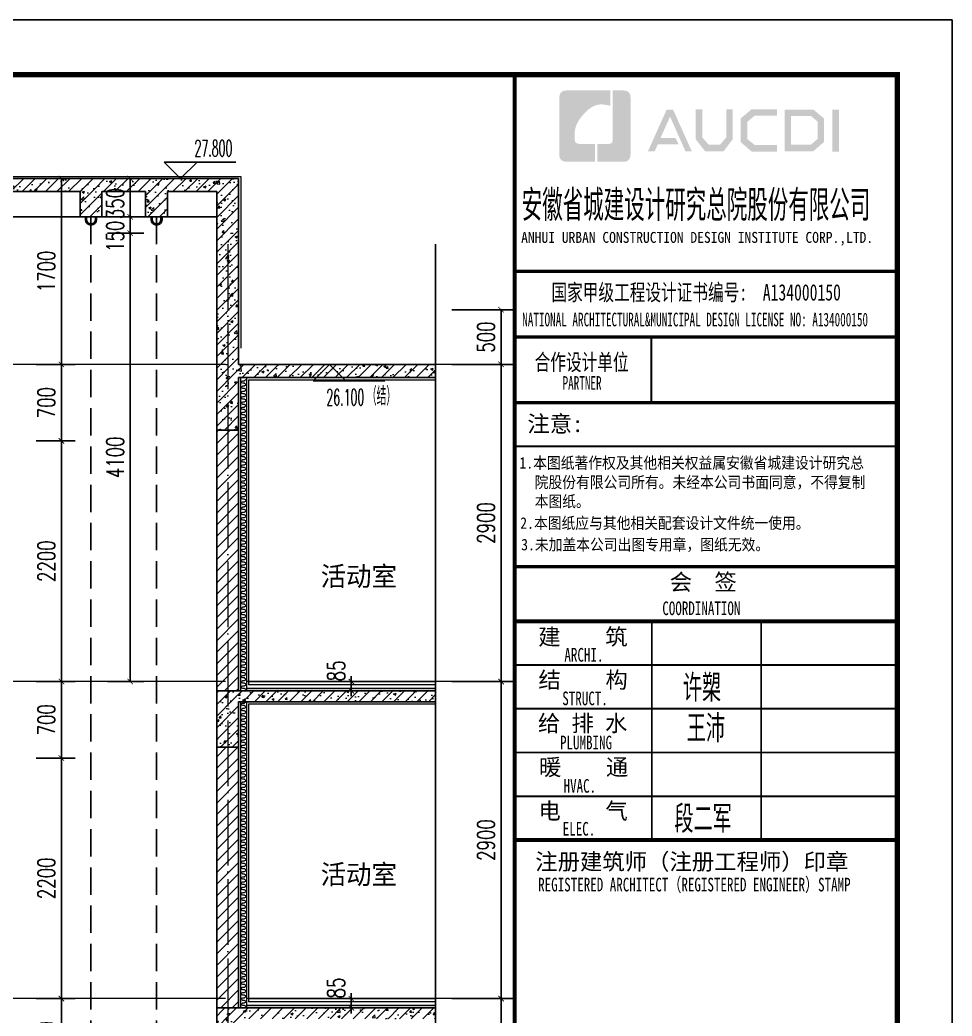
# Model space of a CAD drawing. Extents: x -812054 to 22247, y -644080 to 1003627.
# Drawn here: x -126151 to -117626, y -175581 to -166470 of the extents above; entities that cross this region are included whole.
import ezdxf

# ---------------------------------------------------------------- set-up
doc = ezdxf.new("R2010")
doc.units = 0
doc.header["$LTSCALE"] = 1000
doc.linetypes.add('DASH', pattern=[0.35, 0.25, -0.1])
doc.linetypes.add('DOTE', pattern=[2.42, 2, -0.2, 0.02, -0.2])
doc.layers.get('0').update_dxf_attribs({"linetype": 'CONTINUOUS'})
doc.layers.get('DEFPOINTS').update_dxf_attribs({"linetype": 'CONTINUOUS'})
for name, color, linetype in [('-TK', 7, 'CONTINUOUS'), ('DIM_ELEV', 3, 'CONTINUOUS'), ('DIM_SYMB', 3, 'CONTINUOUS'), ('PUB_DIM', 3, 'CONTINUOUS'), ('PUB_TEXT', 2, 'CONTINUOUS'), ('WALL', 5, 'CONTINUOUS'), ('图签文字', 4, 'CONTINUOUS'), ('看线', 251, 'CONTINUOUS'), ('立面-看线', 251, 'CONTINUOUS'), ('设备', 253, 'CONTINUOUS')]:
    doc.layers.add(name, color=color, linetype=linetype)
for name, color, linetype, lineweight in [('DOTE', 19, 'DOTE', 9), ('PUB_HATCH', 8, 'CONTINUOUS', 9), ('内粉刷', 37, 'CONTINUOUS', 9), ('图框', 9, 'CONTINUOUS', 18), ('填充', 251, 'CONTINUOUS', 5)]:
    doc.layers.add(name, color=color, linetype=linetype, lineweight=lineweight)
doc.styles.add('_TCH_DIM', font='SIMPLEX.shx', dxfattribs={"width": 0.7, "bigfont": 'GBCBIG.shx'})
doc.styles.add('_TCH_DIM_T3', font='SIMPLEX', dxfattribs={"width": 0.705882, "bigfont": 'GBCBIG'})
doc.styles.add('HT', font='simhei.ttf')
doc.styles.add('建筑图签-1', font='simhei.ttf', dxfattribs={"width": 0.7})
doc.styles.add('建筑图签-2', font='TXT.shx', dxfattribs={"width": 0.5, "bigfont": 'HZTXT.shx'})
doc.dimstyles.new('_TCH_ARCH&&50', dxfattribs={"dimtxt": 157.5, "dimasz": 50, "dimexe": 125, "dimexo": 150, "dimgap": 58.75, "dimtad": 1, "dimdec": 0, "dimzin": 0, "dimdsep": 46, "dimtxsty": '_TCH_DIM_T3', "dimblk": 'ARCHTICK', "dimcen": 0.09, "dimclrt": 7, "dimazin": 0, "dimtfac": 1, "dimtdec": 0, "dimtix": 1, "dimtmove": 2, "dimatfit": 3, "dimldrblk": 'ARCHTICK', "dimfxl": 1, "dimtolj": 1, "dimtzin": 0, "dimarcsym": 0})
pattern_1 = [(45, (0, 0), (-53.0330086, 53.0330086), []), (50, (0, 0), (215.178055, -18.82564), [22.5, -247.5]), (355, (0, 0), (-41.6254, 225.65764), [18, -198]), (100.4514, (17.93, -1.57), (173.552815, 206.831863), [19.122057, -210.342634]), (46.1842, (0, 60), (320.172315, -49.655704), [33.75, -371.25]), (96.6356, (26.68, 55.86), (280.39881, 292.23536), [28.68309, -315.5139]), (351.1842, (0, 60), (280.39858, 292.23558), [27, -297]), (21, (30, 45), (179.072116, -120.785667), [22.5, -247.5]), (326, (30, 45), (72.9946, 217.545014), [18, -198]), (71.4514, (44.92, 34.93), (252.06679, 96.75915), [19.122057, -210.342634]), (37.5, (0, 0), (3.6479566, 99.868156), [0, -195.6, 0, -201, 0, -198.75]), (7.5, (0, 0), (78.920861, 118.323514), [0, -114.6, 0, -191.1, 0, -75.75]), (327.5, (-66.9, 0), (160.146731, -6.7664615), [0, -75, 0, -234, 0, -310.5]), (317.5, (-96.9, 0), (174.95585, 30.031495), [0, -97.5, 0, -155.4, 0, -220.5])]
pattern_2 = [(45, (-275314.47, -94538.53), (-53.03303, 53.03303), [])]
pattern_3 = [(45, (-275314.47, -94592.38), (-53.03301, 53.03301), []), (50, (-275314.47, -94592.38), (215.17805, -18.82564), [22.5, -247.5]), (355, (-275314.47, -94592.38), (-41.6254, 225.65764), [18, -198]), (100.4514, (-275296.54, -94593.95), (173.55281, 206.83186), [19.12206, -210.34263]), (46.1842, (-275314.47, -94532.38), (320.1723, -49.6557), [33.75, -371.25]), (96.6356, (-275287.8, -94536.52), (280.3988, 292.23536), [28.6831, -315.5139]), (351.1842, (-275314.47, -94532.38), (280.3986, 292.2356), [27, -297]), (21, (-275284.47, -94547.38), (179.07212, -120.78567), [22.5, -247.5]), (326, (-275284.47, -94547.38), (72.9946, 217.545), [18, -198]), (71.4514, (-275269.55, -94557.45), (252.0668, 96.75915), [19.12206, -210.34263]), (37.5, (-275314.47, -94592.38), (3.647957, 99.868156), [0, -195.6, 0, -201, 0, -198.75]), (7.5, (-275314.47, -94592.38), (78.92086, 118.323514), [0, -114.6, 0, -191.1, 0, -75.75]), (327.5, (-275381.37, -94592.38), (160.14673, -6.76646), [0, -75, 0, -234, 0, -310.5]), (317.5, (-275411.37, -94592.38), (174.95585, 30.0315), [0, -97.5, 0, -155.4, 0, -220.5])]

# ---------------------------------------------------------------- blocks, each defined once
blk = doc.blocks.new('院标1')
h = blk.add_hatch(color=150)
h.dxf.hatch_style = 1
h.set_gradient(color1=(33, 113, 253), color2=(33, 113, 253), tint=1, name='INVCURVED')
edge = h.paths.add_edge_path()
edge.add_spline(control_points=[(116373, 648379), (116379, 648379), (116382, 648379), (116391, 648379), (116391, 648379), (116391, 648379), (116616, 648379), (116616, 648379), (116616, 648379), (116616, 648379), (116616, 648054), (116616, 648054), (116616, 648054), (116616, 648054), (116108, 648054), (116108, 648054), (116108, 648054), (116028, 648054), (115963, 648111), (115963, 648199), (115963, 648199), (115963, 648199), (115963, 649215), (115963, 649215), (115963, 649215), (115963, 649295), (116018, 649360), (116108, 649360), (116108, 649360), (116108, 649360), (116897, 649360), (116897, 649360), (116897, 649360), (116897, 649360), (116897, 649080), (116897, 649080), (116897, 649080), (116897, 649080), (116566, 649140), (116356, 648859), (116356, 648859), (116245, 648719), (116240, 648545), (116247, 648466), (116247, 648466), (116254, 648386), (116247, 648466), (116247, 648466), (116247, 648466), (116247, 648466), (116258, 648374), (116373, 648379)], knot_values=[0, 0, 0, 0, 0.071429, 0.071429, 0.071429, 0.107143, 0.142857, 0.142857, 0.142857, 0.178571, 0.214286, 0.214286, 0.214286, 0.25, 0.285714, 0.285714, 0.285714, 0.321429, 0.357143, 0.357143, 0.357143, 0.392857, 0.428571, 0.428571, 0.428571, 0.464286, 0.5, 0.5, 0.5, 0.535714, 0.571429, 0.571429, 0.571429, 0.607143, 0.642857, 0.642857, 0.642857, 0.678571, 0.714286, 0.714286, 0.714286, 0.75, 0.785714, 0.785714, 0.785714, 0.821429, 0.857143, 0.857143, 0.857143, 0.928571, 1, 1, 1, 1], degree=3, periodic=0)
h = blk.add_hatch(color=150)
h.dxf.hatch_style = 1
h.set_gradient(color1=(33, 113, 253), color2=(33, 113, 253), tint=1, name='INVCURVED')
edge = h.paths.add_edge_path()
edge.add_spline(control_points=[(117268, 649215), (117268, 649215), (117268, 648199), (117268, 648199), (117268, 648199), (117268, 648114), (117212, 648054), (117123, 648054), (117123, 648054), (117123, 648054), (116663, 648054), (116663, 648054), (116663, 648054), (116663, 648054), (116663, 648379), (116663, 648379), (116663, 648379), (116663, 648379), (116865, 648379), (116865, 648379), (116865, 648379), (116907, 648379), (116941, 648413), (116941, 648455), (116941, 648455), (116941, 648455), (116941, 649360), (116941, 649360), (116941, 649360), (116941, 649360), (117123, 649360), (117123, 649360), (117123, 649360), (117204, 649360), (117268, 649306), (117268, 649215)], knot_values=[0, 0, 0, 0, 0.1, 0.1, 0.1, 0.15, 0.2, 0.2, 0.2, 0.25, 0.3, 0.3, 0.3, 0.35, 0.4, 0.4, 0.4, 0.45, 0.5, 0.5, 0.5, 0.55, 0.6, 0.6, 0.6, 0.65, 0.7, 0.7, 0.7, 0.75, 0.8, 0.8, 0.8, 0.9, 1, 1, 1, 1], degree=3, periodic=0)
blk = doc.blocks.new('A1')
at = {"layer": '图框'}
h = blk.add_hatch(color=256, dxfattribs=at)
h.paths.add_polyline_path([(81908, 57758), (82034, 57758), (82034, 56988), (81908, 56988)])
h.paths.add_polyline_path([(81156, 57642), (81156, 57116), (81516, 57116), (81640, 57223), (81640, 57541), (81520, 57642)], flags=16)
h.paths.add_polyline_path([(81038, 57760), (81038, 56998), (81560, 56998), (81759, 57168), (81759, 57596), (81563, 57760)])
h.paths.add_polyline_path([(80895, 57764), (80895, 57648), (80488, 57648), (80355, 57537), (80355, 57218), (80488, 57115), (80897, 57115), (80897, 56993), (80433, 56993), (80231, 57168), (80231, 57596), (80429, 57764)])
h.paths.add_polyline_path([(79412, 57762), (79532, 57762), (79532, 57251), (79646, 57120), (79857, 57120), (79971, 57251), (79971, 57762), (80085, 57762), (80085, 57214), (79921, 56997), (79583, 56997), (79412, 57216)])
h.paths.add_polyline_path([(78880, 57760), (78997, 57760), (79339, 56996), (79223, 56996), (78942, 57630), (78767, 57242), (79038, 57242), (79099, 57127), (78718, 57127), (78659, 56994), (78536, 56994)])
blk.add_lwpolyline([(0, 59400), (0, 0), (84100, 0), (84100, 59400)], close=True)
at = {"const_width": 100}
blk.add_lwpolyline([(2500, 58400), (2500, 1000), (83100, 1000), (83100, 58400)], close=True, dxfattribs=at)
at = {"layer": '图框'}
for p, q in [((76100, 54800), (83100, 54800)), ((76100, 54800), (83100, 54800)), ((76100, 53600), (83100, 53600))]:
    blk.add_line(p, q, dxfattribs=at)
for points, const_width in [([(76100, 1000), (76100, 58400)], 70), ([(76100, 54800), (83100, 54800)], 60), ([(76100, 53600), (83100, 53600)], 60), ([(76100, 53600), (83100, 53600)], 60), ([(78600, 53600), (78600, 52400)], 35), ([(76100, 52400), (83100, 52400)], 60), ([(76100, 52400), (83100, 52400)], 60), ([(76100, 51599), (83100, 51599)], 35), ([(76108, 49400), (83108, 49400)], 60), ([(76108, 48400), (83108, 48400)], 70), ([(76108, 48400), (83108, 48400)], 70), ([(78608, 48400), (78608, 44400)], 35), ([(80608, 48400), (80608, 44400)], 35), ([(76108, 47600), (83108, 47600)], 35), ([(76108, 46800), (83108, 46800)], 35), ([(76108, 46000), (83108, 46000)], 35), ([(76108, 45200), (83108, 45200)], 35), ([(76108, 44400), (83108, 44400)], 70)]:
    blk.add_lwpolyline(points, dxfattribs=dict(at, const_width=const_width))
blk.add_blockref('院标1', (-39049, -591249))
for s, height, style, width, p in [('ANHUI URBAN CONSTRUCTION DESIGN INSTITUTE CORP.,LTD.', 200, '建筑图签-1', 0.91, (76218, 55322)), ('NATIONAL ARCHITECTURAL&MUNICIPAL DESIGN LICENSE NO: A134000150', 250, '建筑图签-1', 0.6, (76237, 53795)), ('PARTNER', 250, '建筑图签-1', 0.6, (76975, 52634)), ('1.本图纸著作权及其他相关权益属安徽省城建设计研究总', 210, 'HT', 0.88, (76186, 51193)), ('院股份有限公司所有。未经本公司书面同意，不得复制', 210, 'HT', 0.88, (76465, 50839)), ('本图纸。', 210, 'HT', 0.88, (76465, 50489)), (' 2.本图纸应与其他相关配套设计文件统一使用。 ', 210, 'HT', 0.88, (76075, 50092)), ('3.未加盖本公司出图专用章，图纸无效。', 210, 'HT', 0.88, (76218, 49698)), ('COORDINATION', 250, '建筑图签-1', 0.7, (78800, 48513)), ('ARCHI.', 250, '建筑图签-1', 0.7, (77009, 47662)), ('STRUCT.', 250, '建筑图签-1', 0.7, (76970, 46865)), ('PLUMBING', 250, '建筑图签-1', 0.7, (76929, 46058)), ('HVAC.', 250, '建筑图签-1', 0.7, (76994, 45265)), ('ELEC.', 250, '建筑图签-1', 0.7, (76978, 44480)), ('REGISTERED ARCHITECT（REGISTERED ENGINEER）STAMP', 250, '建筑图签-1', 0.7, (76529, 43459))]:
    blk.add_text(s, height=height, dxfattribs=dict(at, style=style, width=width)).set_placement(p)
at = {"layer": '图签文字', "color": 7, "style": '建筑图签-1'}
for s, height, width, p in [('安徽省城建设计研究总院股份有限公司', 500, 0.55, (76228, 55777)), ('国家甲级工程设计证书编号:  A134000150', 300, 0.7, (76772, 54267)), ('合作设计单位', 300, 0.7, (76465, 52990))]:
    blk.add_text(s, height=height, dxfattribs=dict(at, width=width)).set_placement(p)
for s, p in [('注意:', (76331, 51863)), ('会  签', (78935, 48968)), ('建    筑', (76530, 47967)), ('结    构', (76534, 47179)), ('给 排 水', (76525, 46385)), ('暖    通', (76543, 45582)), ('电    气', (76533, 44782)), ('注册建筑师（注册工程师）印章', (76475, 43854))]:
    blk.add_text(s, height=300, dxfattribs=at).set_placement(p)
at = {"layer": '图签文字', "color": 1, "style": '建筑图签-2', "width": 0.7}
for s, p in [('许槊', (79175, 46928)), ('王沛', (79246, 46187)), ('段二军', (79021, 44532))]:
    blk.add_text(s, height=500, dxfattribs=at).set_placement(p)
blk = doc.blocks.new('$LinePat$保温层')
at = {"color": 0}
for p, q in [((24, -24), (24, -56)), ((72, -56), (72, -24))]:
    blk.add_line(p, q, dxfattribs=at)
for centre, start, end in [((96, -24), 90, 180), ((0, -24), 0, 90), ((48, -56), 180, 0)]:
    blk.add_arc(centre, 24, start, end, dxfattribs=at)
blk = doc.blocks.new('BFGBFBCBVFB')
at = {"layer": 'PUB_HATCH'}
h = blk.add_hatch(dxfattribs=at)
h.set_pattern_fill('钢筋混凝土', color=256, scale=30, style=0)
h.set_pattern_definition(pattern_1)
h.paths.add_polyline_path([(898272.4, 25995), (896272.3, 25995), (896472.3, 25895), (898272.4, 25895)])
h = blk.add_hatch(dxfattribs=at)
h.set_pattern_fill('钢筋混凝土', color=256, scale=30, style=0)
h.set_pattern_definition(pattern_1)
h.paths.add_polyline_path([(896472.3, 25895), (896272.3, 25995), (896272.3, 25480), (896472.3, 25480)])
at = {"layer": '立面-看线'}
h = blk.add_hatch(dxfattribs=at)
h.set_pattern_fill('HONEY', color=256, scale=7)
h.set_pattern_definition([(0, (93631.251, -359366.987), (16.66875, 9.623705), [11.1125, -22.225]), (120, (93631.251, -359366.987), (-16.66874801, 9.62370845), [11.1125, -22.225]), (60, (93631.251, -359366.987), (1.99e-06, 19.24741345), [-22.225, 11.1125])])
h.paths.add_polyline_path([(896543.3, 26020), (896543.3, 25995), (898272.4, 25995), (898272.4, 26020)])
at = {"layer": 'PUB_HATCH', "color": 215, "true_color": 0xa953a0}
blk.add_line((896543.3, 26020), (898272.4, 26020), dxfattribs=at)
at = {"layer": 'WALL'}
for p, q in [((898272.4, 25995), (896272.3, 25995)), ((896272.3, 25995), (896272.3, 25480)), ((898272.4, 25895), (898272.4, 25995))]:
    blk.add_line(p, q, dxfattribs=at)
at = {"layer": '内粉刷'}
blk.add_lwpolyline([(898272.4, 26050), (896563.3, 26050)], dxfattribs=at)
at = {"layer": '看线', "color": 32}
blk.add_line((896563.3, 26080), (898272.4, 26080), dxfattribs=at)
blk = doc.blocks.new('_ArchTick')
at = {"color": 0, "linetype": 'ByBlock', "const_width": 0.15}
blk.add_lwpolyline([(-0.5, -0.5), (0.5, 0.5)], dxfattribs=at)
blk = doc.blocks.new('*D1157')
at = {"layer": 'DEFPOINTS', "color": 0, "transparency": 16777216}
for p in [(-123478.8, -172520.8), (-123120.4, -172520.8), (-123478.8, -172605.8)]:
    blk.add_point(p, dxfattribs=at)
at = {"layer": 'PUB_DIM', "color": 0, "lineweight": -2, "transparency": 16777216}
for p, q in [((-123328.8, -172520.8), (-122995.4, -172520.8)), ((-123120.4, -172520.8), (-123120.4, -172470.8)), ((-123120.4, -172605.8), (-123120.4, -172520.8)), ((-123328.8, -172605.8), (-122995.4, -172605.8)), ((-123120.4, -172605.8), (-123120.4, -172655.8))]:
    blk.add_line(p, q, dxfattribs=at)
at = {"layer": 'PUB_DIM', "color": 0, "lineweight": -2, "transparency": 16777216, "xscale": 50, "yscale": 50, "zscale": 50}
for p, rotation in [((-123120.4, -172520.8), 270), ((-123120.4, -172605.8), 90)]:
    blk.add_blockref('_ArchTick', p, dxfattribs=dict(at, rotation=rotation))
at = {"layer": 'PUB_DIM', "color": 7, "transparency": 16777216, "insert": (-123257.9, -172424.1), "char_height": 157.5, "attachment_point": 5, "rotation": 90, "style": '_TCH_DIM_T3'}
blk.add_mtext('\\A1;85', dxfattribs=at)
blk = doc.blocks.new('*D1159')
at = {"layer": 'DEFPOINTS', "color": 0, "transparency": 16777216}
for p in [(-123478.8, -175420.8), (-123120.4, -175420.8), (-123478.8, -175505.8)]:
    blk.add_point(p, dxfattribs=at)
at = {"layer": 'PUB_DIM', "color": 0, "lineweight": -2, "transparency": 16777216}
for p, q in [((-123120.4, -175420.8), (-123120.4, -175370.8)), ((-123328.8, -175420.8), (-122995.4, -175420.8)), ((-123120.4, -175505.8), (-123120.4, -175420.8)), ((-123328.8, -175505.8), (-122995.4, -175505.8)), ((-123120.4, -175505.8), (-123120.4, -175555.8))]:
    blk.add_line(p, q, dxfattribs=at)
at = {"layer": 'PUB_DIM', "color": 0, "lineweight": -2, "transparency": 16777216, "xscale": 50, "yscale": 50, "zscale": 50}
for p, rotation in [((-123120.4, -175420.8), 270), ((-123120.4, -175505.8), 90)]:
    blk.add_blockref('_ArchTick', p, dxfattribs=dict(at, rotation=rotation))
at = {"layer": 'PUB_DIM', "color": 7, "transparency": 16777216, "insert": (-123257.9, -175324.1), "char_height": 157.5, "attachment_point": 5, "rotation": 90, "style": '_TCH_DIM_T3'}
blk.add_mtext('\\A1;85', dxfattribs=at)
blk = doc.blocks.new('*D1180')
at = {"layer": 'DEFPOINTS', "color": 0, "transparency": 16777216}
for p in [(-126151.1, -175420.8), (-125771.6, -175420.8), (-126151.1, -176120.8)]:
    blk.add_point(p, dxfattribs=at)
at = {"layer": 'PUB_DIM', "color": 0, "lineweight": -2, "transparency": 16777216}
for p, q in [((-126001.1, -175420.8), (-125646.6, -175420.8)), ((-125771.6, -176120.8), (-125771.6, -175420.8)), ((-126001.1, -176120.8), (-125646.6, -176120.8))]:
    blk.add_line(p, q, dxfattribs=at)
at = {"layer": 'PUB_DIM', "color": 0, "lineweight": -2, "transparency": 16777216, "xscale": 50, "yscale": 50, "zscale": 50}
for p, rotation in [((-125771.6, -175420.8), 90), ((-125771.6, -176120.8), 270)]:
    blk.add_blockref('_ArchTick', p, dxfattribs=dict(at, rotation=rotation))
at = {"layer": 'PUB_DIM', "color": 7, "transparency": 16777216, "insert": (-125909.1, -175770.8), "char_height": 157.5, "attachment_point": 5, "rotation": 90, "style": '_TCH_DIM_T3'}
blk.add_mtext('\\A1;700', dxfattribs=at)
blk = doc.blocks.new('*D1181')
at = {"layer": 'DEFPOINTS', "color": 0, "transparency": 16777216}
for p in [(-126151.1, -173220.8), (-125771.6, -173220.8), (-126151.1, -175420.8)]:
    blk.add_point(p, dxfattribs=at)
at = {"layer": 'PUB_DIM', "color": 0, "lineweight": -2, "transparency": 16777216}
for p, q in [((-126001.1, -173220.8), (-125646.6, -173220.8)), ((-125771.6, -175420.8), (-125771.6, -173220.8)), ((-126001.1, -175420.8), (-125646.6, -175420.8))]:
    blk.add_line(p, q, dxfattribs=at)
at = {"layer": 'PUB_DIM', "color": 0, "lineweight": -2, "transparency": 16777216, "xscale": 50, "yscale": 50, "zscale": 50}
for p, rotation in [((-125771.6, -173220.8), 90), ((-125771.6, -175420.8), 270)]:
    blk.add_blockref('_ArchTick', p, dxfattribs=dict(at, rotation=rotation))
at = {"layer": 'PUB_DIM', "color": 7, "transparency": 16777216, "insert": (-125909.1, -174320.8), "char_height": 157.5, "attachment_point": 5, "rotation": 90, "style": '_TCH_DIM_T3'}
blk.add_mtext('\\A1;2200', dxfattribs=at)
blk = doc.blocks.new('*D1182')
at = {"layer": 'DEFPOINTS', "color": 0, "transparency": 16777216}
for p in [(-126151.1, -172520.8), (-125771.6, -172520.8), (-126151.1, -173220.8)]:
    blk.add_point(p, dxfattribs=at)
at = {"layer": 'PUB_DIM', "color": 0, "lineweight": -2, "transparency": 16777216}
for p, q in [((-126001.1, -172520.8), (-125646.6, -172520.8)), ((-125771.6, -173220.8), (-125771.6, -172520.8)), ((-126001.1, -173220.8), (-125646.6, -173220.8))]:
    blk.add_line(p, q, dxfattribs=at)
at = {"layer": 'PUB_DIM', "color": 0, "lineweight": -2, "transparency": 16777216, "xscale": 50, "yscale": 50, "zscale": 50}
for p, rotation in [((-125771.6, -172520.8), 90), ((-125771.6, -173220.8), 270)]:
    blk.add_blockref('_ArchTick', p, dxfattribs=dict(at, rotation=rotation))
at = {"layer": 'PUB_DIM', "color": 7, "transparency": 16777216, "insert": (-125909.1, -172870.8), "char_height": 157.5, "attachment_point": 5, "rotation": 90, "style": '_TCH_DIM_T3'}
blk.add_mtext('\\A1;700', dxfattribs=at)
blk = doc.blocks.new('*D1183')
at = {"layer": 'DEFPOINTS', "color": 0, "transparency": 16777216}
for p in [(-126151.1, -170320.8), (-125771.6, -170320.8), (-126151.1, -172520.8)]:
    blk.add_point(p, dxfattribs=at)
at = {"layer": 'PUB_DIM', "color": 0, "lineweight": -2, "transparency": 16777216}
for p, q in [((-126001.1, -170320.8), (-125646.6, -170320.8)), ((-125771.6, -172520.8), (-125771.6, -170320.8)), ((-126001.1, -172520.8), (-125646.6, -172520.8))]:
    blk.add_line(p, q, dxfattribs=at)
at = {"layer": 'PUB_DIM', "color": 0, "lineweight": -2, "transparency": 16777216, "xscale": 50, "yscale": 50, "zscale": 50}
for p, rotation in [((-125771.6, -170320.8), 90), ((-125771.6, -172520.8), 270)]:
    blk.add_blockref('_ArchTick', p, dxfattribs=dict(at, rotation=rotation))
at = {"layer": 'PUB_DIM', "color": 7, "transparency": 16777216, "insert": (-125909.1, -171420.8), "char_height": 157.5, "attachment_point": 5, "rotation": 90, "style": '_TCH_DIM_T3'}
blk.add_mtext('\\A1;2200', dxfattribs=at)
blk = doc.blocks.new('*D1184')
at = {"layer": 'DEFPOINTS', "color": 0, "transparency": 16777216}
for p in [(-126151.1, -169620.8), (-125771.6, -169620.8), (-126151.1, -170320.8)]:
    blk.add_point(p, dxfattribs=at)
at = {"layer": 'PUB_DIM', "color": 0, "lineweight": -2, "transparency": 16777216}
for p, q in [((-126001.1, -169620.8), (-125646.6, -169620.8)), ((-125771.6, -170320.8), (-125771.6, -169620.8)), ((-126001.1, -170320.8), (-125646.6, -170320.8))]:
    blk.add_line(p, q, dxfattribs=at)
at = {"layer": 'PUB_DIM', "color": 0, "lineweight": -2, "transparency": 16777216, "xscale": 50, "yscale": 50, "zscale": 50}
for p, rotation in [((-125771.6, -169620.8), 90), ((-125771.6, -170320.8), 270)]:
    blk.add_blockref('_ArchTick', p, dxfattribs=dict(at, rotation=rotation))
at = {"layer": 'PUB_DIM', "color": 7, "transparency": 16777216, "insert": (-125909.1, -169970.8), "char_height": 157.5, "attachment_point": 5, "rotation": 90, "style": '_TCH_DIM_T3'}
blk.add_mtext('\\A1;700', dxfattribs=at)
blk = doc.blocks.new('*D1185')
at = {"layer": 'DEFPOINTS', "color": 0, "transparency": 16777216}
for p in [(-126151.1, -167920.8), (-125771.6, -167920.8), (-126151.1, -169620.8)]:
    blk.add_point(p, dxfattribs=at)
at = {"layer": 'PUB_DIM', "color": 0, "lineweight": -2, "transparency": 16777216}
for p, q in [((-126001.1, -167920.8), (-125646.6, -167920.8)), ((-125771.6, -169620.8), (-125771.6, -167920.8)), ((-126001.1, -169620.8), (-125646.6, -169620.8))]:
    blk.add_line(p, q, dxfattribs=at)
at = {"layer": 'PUB_DIM', "color": 0, "lineweight": -2, "transparency": 16777216, "xscale": 50, "yscale": 50, "zscale": 50}
for p, rotation in [((-125771.6, -167920.8), 90), ((-125771.6, -169620.8), 270)]:
    blk.add_blockref('_ArchTick', p, dxfattribs=dict(at, rotation=rotation))
at = {"layer": 'PUB_DIM', "color": 7, "transparency": 16777216, "insert": (-125909.1, -168770.8), "char_height": 157.5, "attachment_point": 5, "rotation": 90, "style": '_TCH_DIM_T3'}
blk.add_mtext('\\A1;1700', dxfattribs=at)
blk = doc.blocks.new('*D1192')
at = {"layer": 'DEFPOINTS', "color": 0, "transparency": 16777216}
for p in [(-125501.2, -168420.8), (-125142.8, -168420.8), (-125501.2, -172520.8)]:
    blk.add_point(p, dxfattribs=at)
at = {"layer": 'PUB_DIM', "color": 0, "lineweight": -2, "transparency": 16777216}
for p, q in [((-125351.2, -168420.8), (-125017.8, -168420.8)), ((-125142.8, -172520.8), (-125142.8, -168420.8)), ((-125351.2, -172520.8), (-125017.8, -172520.8))]:
    blk.add_line(p, q, dxfattribs=at)
at = {"layer": 'PUB_DIM', "color": 0, "lineweight": -2, "transparency": 16777216, "xscale": 50, "yscale": 50, "zscale": 50}
for p, rotation in [((-125142.8, -168420.8), 90), ((-125142.8, -172520.8), 270)]:
    blk.add_blockref('_ArchTick', p, dxfattribs=dict(at, rotation=rotation))
at = {"layer": 'PUB_DIM', "color": 7, "transparency": 16777216, "insert": (-125280.3, -170470.8), "char_height": 157.5, "attachment_point": 5, "rotation": 90, "style": '_TCH_DIM_T3'}
blk.add_mtext('\\A1;4100', dxfattribs=at)
blk = doc.blocks.new('*D1193')
at = {"layer": 'DEFPOINTS', "color": 0, "transparency": 16777216}
for p in [(-125501.2, -168270.8), (-125142.8, -168270.8), (-125501.2, -168420.8)]:
    blk.add_point(p, dxfattribs=at)
at = {"layer": 'PUB_DIM', "color": 0, "lineweight": -2, "transparency": 16777216}
for p, q in [((-125351.2, -168270.8), (-125017.8, -168270.8)), ((-125142.8, -168420.8), (-125142.8, -168270.8)), ((-125351.2, -168420.8), (-125017.8, -168420.8))]:
    blk.add_line(p, q, dxfattribs=at)
at = {"layer": 'PUB_DIM', "color": 0, "lineweight": -2, "transparency": 16777216, "xscale": 50, "yscale": 50, "zscale": 50}
for p, rotation in [((-125142.8, -168270.8), 90), ((-125142.8, -168420.8), 270)]:
    blk.add_blockref('_ArchTick', p, dxfattribs=dict(at, rotation=rotation))
at = {"layer": 'PUB_DIM', "color": 7, "transparency": 16777216, "insert": (-125280.3, -168449), "char_height": 157.5, "attachment_point": 5, "rotation": 90, "style": '_TCH_DIM_T3'}
blk.add_mtext('\\A1;150', dxfattribs=at)
blk = doc.blocks.new('*D1194')
at = {"layer": 'DEFPOINTS', "color": 0, "transparency": 16777216}
for p in [(-125501.2, -167920.8), (-125142.8, -167920.8), (-125501.2, -168270.8)]:
    blk.add_point(p, dxfattribs=at)
at = {"layer": 'PUB_DIM', "color": 0, "lineweight": -2, "transparency": 16777216}
for p, q in [((-125351.2, -167920.8), (-125017.8, -167920.8)), ((-125142.8, -168270.8), (-125142.8, -167920.8)), ((-125351.2, -168270.8), (-125017.8, -168270.8))]:
    blk.add_line(p, q, dxfattribs=at)
at = {"layer": 'PUB_DIM', "color": 0, "lineweight": -2, "transparency": 16777216, "xscale": 50, "yscale": 50, "zscale": 50}
for p, rotation in [((-125142.8, -167920.8), 90), ((-125142.8, -168270.8), 270)]:
    blk.add_blockref('_ArchTick', p, dxfattribs=dict(at, rotation=rotation))
at = {"layer": 'PUB_DIM', "color": 7, "transparency": 16777216, "insert": (-125280.3, -168149.7), "char_height": 157.5, "attachment_point": 5, "rotation": 90, "style": '_TCH_DIM_T3'}
blk.add_mtext('\\A1;350', dxfattribs=at)
blk = doc.blocks.new('*D1209')
at = {"layer": 'DEFPOINTS', "color": 0, "transparency": 16777216}
for p in [(-122351.1, -175420.8), (-121751.1, -175420.8), (-122351.1, -178320.8)]:
    blk.add_point(p, dxfattribs=at)
at = {"layer": 'PUB_DIM', "color": 0, "lineweight": -2, "transparency": 16777216}
for p, q in [((-122201.1, -175420.8), (-121626.1, -175420.8)), ((-121751.1, -178320.8), (-121751.1, -175420.8)), ((-122201.1, -178320.8), (-121626.1, -178320.8))]:
    blk.add_line(p, q, dxfattribs=at)
at = {"layer": 'PUB_DIM', "color": 0, "lineweight": -2, "transparency": 16777216, "xscale": 50, "yscale": 50, "zscale": 50}
for p, rotation in [((-121751.1, -175420.8), 90), ((-121751.1, -178320.8), 270)]:
    blk.add_blockref('_ArchTick', p, dxfattribs=dict(at, rotation=rotation))
at = {"layer": 'PUB_DIM', "color": 7, "transparency": 16777216, "insert": (-121888.6, -176870.8), "char_height": 157.5, "attachment_point": 5, "rotation": 90, "style": '_TCH_DIM_T3'}
blk.add_mtext('\\A1;2900', dxfattribs=at)
blk = doc.blocks.new('*D1210')
at = {"layer": 'DEFPOINTS', "color": 0, "transparency": 16777216}
for p in [(-122351.1, -172520.8), (-121751.1, -172520.8), (-122351.1, -175420.8)]:
    blk.add_point(p, dxfattribs=at)
at = {"layer": 'PUB_DIM', "color": 0, "lineweight": -2, "transparency": 16777216}
for p, q in [((-122201.1, -172520.8), (-121626.1, -172520.8)), ((-121751.1, -175420.8), (-121751.1, -172520.8)), ((-122201.1, -175420.8), (-121626.1, -175420.8))]:
    blk.add_line(p, q, dxfattribs=at)
at = {"layer": 'PUB_DIM', "color": 0, "lineweight": -2, "transparency": 16777216, "xscale": 50, "yscale": 50, "zscale": 50}
for p, rotation in [((-121751.1, -172520.8), 90), ((-121751.1, -175420.8), 270)]:
    blk.add_blockref('_ArchTick', p, dxfattribs=dict(at, rotation=rotation))
at = {"layer": 'PUB_DIM', "color": 7, "transparency": 16777216, "insert": (-121888.6, -173970.8), "char_height": 157.5, "attachment_point": 5, "rotation": 90, "style": '_TCH_DIM_T3'}
blk.add_mtext('\\A1;2900', dxfattribs=at)
blk = doc.blocks.new('*D1211')
at = {"layer": 'DEFPOINTS', "color": 0, "transparency": 16777216}
for p in [(-122351.1, -169620.8), (-121751.1, -169620.8), (-122351.1, -172520.8)]:
    blk.add_point(p, dxfattribs=at)
at = {"layer": 'PUB_DIM', "color": 0, "lineweight": -2, "transparency": 16777216}
for p, q in [((-122201.1, -169620.8), (-121626.1, -169620.8)), ((-121751.1, -172520.8), (-121751.1, -169620.8)), ((-122201.1, -172520.8), (-121626.1, -172520.8))]:
    blk.add_line(p, q, dxfattribs=at)
at = {"layer": 'PUB_DIM', "color": 0, "lineweight": -2, "transparency": 16777216, "xscale": 50, "yscale": 50, "zscale": 50}
for p, rotation in [((-121751.1, -169620.8), 90), ((-121751.1, -172520.8), 270)]:
    blk.add_blockref('_ArchTick', p, dxfattribs=dict(at, rotation=rotation))
at = {"layer": 'PUB_DIM', "color": 7, "transparency": 16777216, "insert": (-121888.6, -171070.8), "char_height": 157.5, "attachment_point": 5, "rotation": 90, "style": '_TCH_DIM_T3'}
blk.add_mtext('\\A1;2900', dxfattribs=at)
blk = doc.blocks.new('*D1212')
at = {"layer": 'DEFPOINTS', "color": 0, "transparency": 16777216}
for p in [(-122351.1, -169120.8), (-121751.1, -169120.8), (-122351.1, -169620.8)]:
    blk.add_point(p, dxfattribs=at)
at = {"layer": 'PUB_DIM', "color": 0, "lineweight": -2, "transparency": 16777216}
for p, q in [((-122201.1, -169120.8), (-121626.1, -169120.8)), ((-121751.1, -169620.8), (-121751.1, -169120.8)), ((-122201.1, -169620.8), (-121626.1, -169620.8))]:
    blk.add_line(p, q, dxfattribs=at)
at = {"layer": 'PUB_DIM', "color": 0, "lineweight": -2, "transparency": 16777216, "xscale": 50, "yscale": 50, "zscale": 50}
for p, rotation in [((-121751.1, -169120.8), 90), ((-121751.1, -169620.8), 270)]:
    blk.add_blockref('_ArchTick', p, dxfattribs=dict(at, rotation=rotation))
at = {"layer": 'PUB_DIM', "color": 7, "transparency": 16777216, "insert": (-121888.6, -169370.8), "char_height": 157.5, "attachment_point": 5, "rotation": 90, "style": '_TCH_DIM_T3'}
blk.add_mtext('\\A1;500', dxfattribs=at)

msp = doc.modelspace()

# ---------------------------------------------------------------- hatches: boundary and pattern name
at = {"layer": 'PUB_HATCH'}
h = msp.add_hatch(dxfattribs=at)
h.set_pattern_fill('钢筋混凝土', color=256, scale=30, style=0)
h.set_pattern_definition(pattern_3)
h.paths.add_polyline_path([(-125501.17, -168000.8), (-125501.17, -167920.8), (-126451.14, -167920.8), (-126251.14, -168040.8), (-125601.17, -168040.8)])
h = msp.add_hatch(dxfattribs=at)
h.set_pattern_fill('钢筋混凝土', color=256, scale=30, style=0)
h.set_pattern_definition(pattern_3)
h.paths.add_polyline_path([(-124901.19, -168000.8), (-124901.19, -167920.8), (-125501.17, -167920.8), (-125501.17, -168000.8), (-125401.17, -168040.8), (-125001.19, -168040.8)])
h = msp.add_hatch(dxfattribs=at)
h.set_pattern_fill('钢筋混凝土', color=256, scale=30, style=0)
h.set_pattern_definition(pattern_3)
h.paths.add_polyline_path([(-124351.16, -168040.8), (-124151.16, -167920.8), (-124901.19, -167920.8), (-124901.19, -168000.8), (-124801.19, -168040.8)])
h = msp.add_hatch(dxfattribs=at)
h.set_pattern_fill('钢筋混凝土', color=256, scale=30, style=0)
h.set_pattern_definition(pattern_3)
h.paths.add_polyline_path([(-124151.16, -167920.8), (-124351.16, -168040.8), (-124351.16, -169620.8), (-124217.82, -169660.8), (-124151.16, -169620.8)])
h = msp.add_hatch(dxfattribs=at)
h.set_pattern_fill('钢筋混凝土', color=256, scale=30, style=0)
h.set_pattern_definition(pattern_3)
h.paths.add_polyline_path([(-125501.17, -168000.8), (-125601.17, -168040.8), (-125601.17, -168270.8), (-125401.17, -168270.8), (-125401.17, -168040.8)])
h = msp.add_hatch(dxfattribs=at)
h.set_pattern_fill('钢筋混凝土', color=256, scale=30, style=0)
h.set_pattern_definition(pattern_3)
h.paths.add_polyline_path([(-124901.19, -168000.8), (-125001.19, -168040.8), (-125001.19, -168270.8), (-124801.19, -168270.8), (-124801.19, -168040.8)])
h = msp.add_hatch(dxfattribs=at)
h.set_pattern_fill('钢筋混凝土', color=256, scale=30, style=0)
h.set_pattern_definition(pattern_3)
h.paths.add_polyline_path([(-124217.82, -169660.8), (-124351.16, -169620.8), (-124351.16, -170220.78), (-124151.16, -170220.78), (-124151.16, -169740.8)])
h = msp.add_hatch(dxfattribs=at)
h.set_pattern_fill('钢筋混凝土', color=256, scale=30, style=0)
h.set_pattern_definition(pattern_3)
h.paths.add_polyline_path([(-122351.07, -169620.8), (-124151.16, -169620.8), (-124217.82, -169660.8), (-124151.16, -169740.8), (-122351.07, -169740.8)])
h = msp.add_hatch(dxfattribs=at)
h.set_pattern_fill('普通砖', color=256, scale=30, style=0)
h.set_pattern_definition(pattern_2)
h.paths.add_polyline_path([(-124151.16, -170220.78), (-124351.16, -170220.78), (-124351.15, -172605.62), (-124151.15, -172605.62)])
h = msp.add_hatch(dxfattribs=at)
h.set_pattern_fill('钢筋混凝土', color=256, scale=30, style=0)
h.set_pattern_definition(pattern_3)
h.paths.add_polyline_path([(-122351.13, -172605.62), (-124351.21, -172605.62), (-124151.21, -172705.62), (-122351.13, -172705.62)])
h = msp.add_hatch(dxfattribs=at)
h.set_pattern_fill('钢筋混凝土', color=256, scale=30, style=0)
h.set_pattern_definition(pattern_3)
h.paths.add_polyline_path([(-124151.21, -172705.62), (-124351.21, -172605.62), (-124351.21, -173120.63), (-124151.21, -173120.63)])
h = msp.add_hatch(dxfattribs=at)
h.set_pattern_fill('普通砖', color=256, scale=30, style=0)
h.set_pattern_definition(pattern_2)
h.paths.add_polyline_path([(-124151.21, -173120.62), (-124351.21, -173120.62), (-124351.21, -175505.62), (-124151.21, -175505.62)])
at = {"layer": '立面-看线'}
h = msp.add_hatch(dxfattribs=at)
h.set_pattern_fill('HONEY', color=256, scale=7)
h.set_pattern_definition([(0, (-926992.299, -557967.576), (16.66875, 9.623705), [11.1125, -22.225]), (120, (-926992.299, -557967.576), (-16.66874801, 9.62370845), [11.1125, -22.225]), (60, (-926992.299, -557967.576), (1.99e-06, 19.24741345), [-22.225, 11.1125])])
h.paths.add_polyline_path([(-124080.22, -172580.62), (-124080.22, -172605.62), (-122351.13, -172605.62), (-122351.13, -172580.62)])

# ---------------------------------------------------------------- linework, layer by layer
at = {"layer": 'DIM_ELEV'}
for p, q in [((-124681.43, -167920.81), (-124831.43, -167770.81)), ((-124831.43, -167770.81), (-124175.43, -167770.81)), ((-124681.43, -167920.81), (-124531.43, -167770.81)), ((-122151.1, -169120.79), (-121626.1, -169120.79)), ((-122151.1, -169620.8), (-121626.1, -169620.8)), ((-122151.1, -172520.8), (-121626.1, -172520.8)), ((-122151.1, -175420.8), (-121626.1, -175420.8))]:
    msp.add_line(p, q, dxfattribs=at)
at = {"layer": 'DIM_ELEV', "color": 3}
for p, q in [((-123319.28, -169620.8), (-123469.28, -169770.8)), ((-123319.28, -169620.8), (-123169.28, -169770.8)), ((-123469.28, -169770.8), (-122813.28, -169770.8))]:
    msp.add_line(p, q, dxfattribs=at)
at = {"layer": 'DIM_SYMB'}
msp.add_lwpolyline([(-122351.1, -168520.8), (-122351.1, -180523.94), (-122246.1, -180562.15), (-122456.1, -180599.18), (-122351.1, -180636.44), (-122351.1, -192639.58)], dxfattribs=at)
at = {"layer": 'DOTE', "linetype": 'DOTE', "ltscale": 0.3}
msp.add_line((-124251.16, -168520.8), (-124251.14, -193420.8), dxfattribs=at)
at = {"layer": 'DOTE', "linetype": 'DOTE'}
for p, q in [((-121851.1, -169620.8), (-137328.16, -169620.8)), ((-121851.1, -172520.8), (-137328.16, -172520.8)), ((-121851.1, -175420.8), (-137328.16, -175420.8))]:
    msp.add_line(p, q, dxfattribs=at)
at = {"layer": 'PUB_HATCH', "color": 215, "true_color": 0xa953a0}
msp.add_line((-124080.22, -172580.62), (-122351.13, -172580.62), dxfattribs=at)
at = {"layer": 'WALL'}
for p, q in [((-125501.17, -167920.8), (-126451.14, -167920.8)), ((-124901.19, -167920.8), (-125501.17, -167920.8)), ((-124151.16, -167920.8), (-124901.19, -167920.8)), ((-124151.16, -167920.8), (-124151.16, -169620.8)), ((-125601.17, -168040.8), (-126251.14, -168040.8)), ((-125601.17, -168040.8), (-125601.17, -168270.8)), ((-125401.17, -168040.8), (-125401.17, -168270.8)), ((-125001.19, -168040.8), (-125401.17, -168040.8)), ((-125001.19, -168040.8), (-125001.19, -168270.8)), ((-124351.16, -168040.8), (-124801.19, -168040.8)), ((-124801.19, -168040.8), (-124801.19, -168270.8)), ((-124351.16, -168040.8), (-124351.16, -169620.8)), ((-125401.17, -168270.8), (-125601.17, -168270.8)), ((-124801.19, -168270.8), (-125001.19, -168270.8)), ((-124351.16, -169620.8), (-124351.16, -170220.78)), ((-122351.07, -169620.8), (-124151.16, -169620.8)), ((-122351.07, -169740.8), (-122351.07, -169620.8)), ((-122351.07, -169740.8), (-124151.16, -169740.8)), ((-124151.16, -169740.8), (-124151.16, -170220.78)), ((-124351.16, -170220.78), (-124351.15, -172605.62)), ((-124151.16, -170220.78), (-124351.16, -170220.78)), ((-124151.16, -170220.78), (-124151.15, -172605.62)), ((-122351.13, -172605.62), (-124351.21, -172605.62)), ((-124351.21, -172605.62), (-124351.21, -173120.63)), ((-122351.13, -172705.62), (-122351.13, -172605.62)), ((-122351.13, -172705.62), (-124151.21, -172705.62)), ((-124151.21, -172705.62), (-124151.21, -173120.63)), ((-124351.21, -173120.62), (-124351.21, -175505.62)), ((-124151.21, -173120.63), (-124351.21, -173120.63)), ((-124151.21, -173120.62), (-124151.21, -175505.62)), ((-124151.21, -175505.62), (-124351.21, -175505.62))]:
    msp.add_line(p, q, dxfattribs=at)
at = {"layer": '内粉刷'}
for p, q in [((-124130.17, -172605.74), (-124130.17, -169740.8)), ((-124080.17, -169740.8), (-124080.17, -172605.74)), ((-124060.17, -169760.8), (-122351.07, -169760.8)), ((-124130.22, -175505.58), (-124130.22, -172705.62)), ((-124080.22, -172705.62), (-124080.22, -175505.58)), ((-124060.22, -172725.62), (-122351.13, -172725.62))]:
    msp.add_line(p, q, dxfattribs=at)
for points in [[(-126471.15, -169470.81), (-126471.14, -167900.8), (-124131.16, -167900.8), (-124131.17, -169470.81)], [(-124060.17, -169760.8), (-124060.17, -172550.78)], [(-122351.13, -172550.62), (-124060.22, -172550.62)], [(-124060.22, -172725.62), (-124060.22, -175450.62)]]:
    msp.add_lwpolyline(points, dxfattribs=at)
at = {"layer": '看线'}
msp.add_line((-124351.16, -168270.8), (-126251.16, -168270.77), dxfattribs=at)
at = {"layer": '看线', "color": 32}
msp.add_line((-124060.22, -172520.62), (-122351.13, -172520.62), dxfattribs=at)
at = {"layer": '设备', "color": 206}
for p, q in [((-125551.18, -168270.8), (-125551.18, -168296.38)), ((-125541.18, -168270.8), (-125541.18, -168296.38)), ((-125461.18, -168270.8), (-125461.18, -168296.38)), ((-125451.18, -168270.8), (-125451.18, -168296.38)), ((-124951.19, -168270.8), (-124951.19, -168296.38)), ((-124941.19, -168270.8), (-124941.19, -168296.38)), ((-124861.19, -168270.8), (-124861.19, -168296.38)), ((-124851.19, -168270.8), (-124851.19, -168296.38))]:
    msp.add_line(p, q, dxfattribs=at)
at = {"layer": '设备', "color": 206, "linetype": 'DASH'}
for p, q in [((-125501.18, -168270.8), (-125501.18, -193220.8)), ((-124900.87, -168270.79), (-124901.17, -193221.05))]:
    msp.add_line(p, q, dxfattribs=at)
at = {"layer": '设备', "color": 206}
for centre, radius in [((-125501.18, -168296.38), 50), ((-125501.18, -168296.38), 40), ((-124901.19, -168296.38), 50), ((-124901.19, -168296.38), 40)]:
    msp.add_arc(centre, radius, 180.000013, 0.000013, dxfattribs=at)

# ---------------------------------------------------------------- block references
at = {"layer": '-TK', "xscale": 0.5, "yscale": 0.5, "zscale": 0.5}
msp.add_blockref('A1', (-159676.1, -196170.18), dxfattribs=at)
msp.add_blockref('BFGBFBCBVFB', (-1020623.55, -201500.59))
at = {"layer": '填充', "color": 252, "xscale": -0.5013020832264923, "yscale": 0.499999999874268, "zscale": 0.4999999998742679, "rotation": 269.9999999995265}
for p in [(-124085.17, -169805.78), (-124085.17, -169853.9), (-124085.17, -169902.03), (-124085.17, -169950.15), (-124085.17, -169998.28), (-124085.17, -170046.4), (-124085.17, -170094.53), (-124085.17, -170142.65), (-124085.17, -170190.78), (-124085.17, -170238.9), (-124085.17, -170287.03), (-124085.17, -170335.15), (-124085.17, -170383.28), (-124085.17, -170431.4), (-124085.17, -170479.53), (-124085.17, -170527.65), (-124085.17, -170575.78), (-124085.17, -170623.9), (-124085.17, -170672.03), (-124085.17, -170720.15), (-124085.17, -170768.28), (-124085.17, -170816.4), (-124085.17, -170864.53), (-124085.17, -170912.65), (-124085.17, -170960.78), (-124085.17, -171008.9), (-124085.17, -171057.03), (-124085.17, -171105.15), (-124085.17, -171153.28), (-124085.17, -171201.4), (-124085.17, -171249.53), (-124085.17, -171297.65), (-124085.17, -171345.78), (-124085.17, -171393.9), (-124085.17, -171442.03), (-124085.17, -171490.15), (-124085.17, -171538.28), (-124085.17, -171586.4), (-124085.17, -171634.53), (-124085.17, -171682.65), (-124085.17, -171730.78), (-124085.17, -171778.9), (-124085.17, -171827.03), (-124085.17, -171875.15), (-124085.17, -171923.28), (-124085.17, -171971.4), (-124085.17, -172019.53), (-124085.17, -172067.65), (-124085.17, -172115.78), (-124085.17, -172163.9), (-124085.17, -172212.03), (-124085.17, -172260.15), (-124085.17, -172308.28), (-124085.17, -172356.4), (-124085.17, -172404.53), (-124085.17, -172452.65), (-124085.17, -172500.78), (-124085.17, -172548.9), (-124085.17, -172597.03), (-124085.22, -172753.75), (-124085.22, -172801.87), (-124085.22, -172850), (-124085.22, -172898.12), (-124085.22, -172946.25), (-124085.22, -172994.37), (-124085.22, -173042.5), (-124085.22, -173090.62), (-124085.22, -173138.75), (-124085.22, -173186.87), (-124085.22, -173235), (-124085.22, -173283.12), (-124085.22, -173331.25), (-124085.22, -173379.37), (-124085.22, -173427.5), (-124085.22, -173475.62), (-124085.22, -173523.75), (-124085.22, -173571.87), (-124085.22, -173620), (-124085.22, -173668.12), (-124085.22, -173716.25), (-124085.22, -173764.37), (-124085.22, -173812.5), (-124085.22, -173860.62), (-124085.22, -173908.75), (-124085.22, -173956.87), (-124085.22, -174005), (-124085.22, -174053.12), (-124085.22, -174101.25), (-124085.22, -174149.37), (-124085.22, -174197.5), (-124085.22, -174245.62), (-124085.22, -174293.75), (-124085.22, -174341.87), (-124085.22, -174390), (-124085.22, -174438.12), (-124085.22, -174486.25), (-124085.22, -174534.37), (-124085.22, -174582.5), (-124085.22, -174630.62), (-124085.22, -174678.75), (-124085.22, -174726.87), (-124085.22, -174775), (-124085.22, -174823.12), (-124085.22, -174871.25), (-124085.22, -174919.37), (-124085.22, -174967.5), (-124085.22, -175015.62), (-124085.22, -175063.75), (-124085.22, -175111.87), (-124085.22, -175160), (-124085.22, -175208.12), (-124085.22, -175256.25), (-124085.22, -175304.37), (-124085.22, -175352.5), (-124085.22, -175400.62), (-124085.22, -175448.75), (-124085.22, -175496.87)]:
    msp.add_blockref('$LinePat$保温层', p, dxfattribs=at)

# ---------------------------------------------------------------- texts
at = {"layer": 'DIM_ELEV', "color": 7, "style": '_TCH_DIM'}
for s, height, width, p in [('（结）', 168.794, 0.7, (-122977.39, -169995.85)), ('26.100', 148.75, 0.494118, (-123348.39, -169995.85))]:
    msp.add_text(s, height=height, dxfattribs=dict(at, width=width)).set_placement(p)
at = {"layer": 'PUB_TEXT', "style": '_TCH_DIM', "width": 0.494118}
msp.add_text('27.800', height=148.75, dxfattribs=at).set_placement((-124554.43, -167718.31))
at = {"layer": 'PUB_TEXT'}
for p in [(-123400.3, -171647.75), (-123400.3, -174374.21)]:
    msp.add_text('活动室', height=178.723, dxfattribs=at).set_placement(p)

# ---------------------------------------------------------------- dimensions: what is measured, and where the dimension line sits
at = {"layer": 'PUB_DIM'}
for p1, p2, distance, picture, middle in [((-126151.12, -169620.8), (-126151.12, -167920.8), -379.54, '*D1185', (-125909.08, -168770.8)), ((-125501.18, -172520.8), (-125501.18, -168420.8), -358.41, '*D1192', (-125280.27, -170470.8)), ((-122351.1, -169620.8), (-122351.1, -169120.79), -600, '*D1212', (-121888.6, -169370.8)), ((-126151.12, -170320.76), (-126151.12, -169620.8), -379.54, '*D1184', (-125909.08, -169970.78)), ((-122351.1, -172520.8), (-122351.1, -169620.8), -600, '*D1211', (-121888.6, -171070.8)), ((-126151.12, -172520.8), (-126151.12, -170320.76), -379.54, '*D1183', (-125909.08, -171420.78)), ((-126151.12, -173220.76), (-126151.12, -172520.8), -379.54, '*D1182', (-125909.08, -172870.78)), ((-122351.1, -175420.8), (-122351.1, -172520.8), -600, '*D1210', (-121888.6, -173970.8)), ((-126151.12, -175420.76), (-126151.12, -173220.76), -379.54, '*D1181', (-125909.08, -174320.76)), ((-126151.12, -176120.76), (-126151.12, -175420.76), -379.54, '*D1180', (-125909.08, -175770.76)), ((-122351.1, -178320.8), (-122351.1, -175420.8), -600, '*D1209', (-121888.6, -176870.8))]:
    dim = msp.add_aligned_dim(p1=p1, p2=p2, distance=distance, dimstyle='_TCH_ARCH&&50', dxfattribs=at)
    dim.commit()
    dim.dimension.update_dxf_attribs({"geometry": picture, "text_midpoint": middle})
for base, p1, p2, picture, middle in [((-125142.77, -167920.8), (-125501.18, -168270.8), (-125501.18, -167920.8), '*D1194', (-125280.27, -168149.71)), ((-125142.77, -168270.8), (-125501.18, -168420.8), (-125501.18, -168270.8), '*D1193', (-125280.27, -168448.99)), ((-123120.37, -172520.8), (-123478.78, -172605.78), (-123478.78, -172520.8), '*D1157', (-123257.87, -172424.09)), ((-123120.37, -175420.8), (-123478.78, -175505.78), (-123478.78, -175420.8), '*D1159', (-123257.87, -175324.09))]:
    dim = msp.add_linear_dim(base=base, p1=p1, p2=p2, angle=90, dimstyle='_TCH_ARCH&&50', dxfattribs=at)
    dim.commit()
    dim.dimension.update_dxf_attribs({"geometry": picture, "text_midpoint": middle, "dimtype": 161})

doc.saveas('drawing.dxf')
